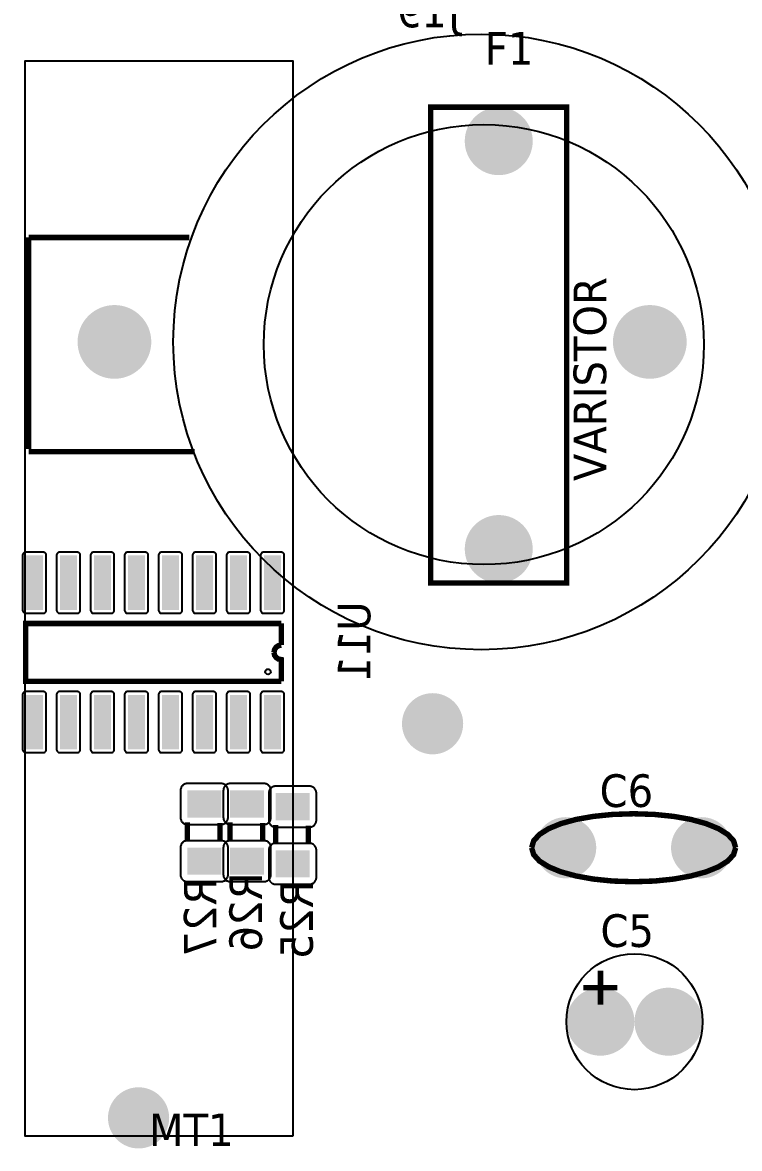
# Model space of a CAD drawing. Header units: millimetres. Extents: x 123.5 to 144.3, y 105.4 to 121.6.
# Drawn here: x 130.681 to 132.769, y 112.187 to 115.466 of the extents above; entities that cross this region are included whole.
import ezdxf

# ---------------------------------------------------------------- set-up
doc = ezdxf.new("R2010")
doc.units = ezdxf.units.MM
doc.layers.add('DESC', color=250, linetype='Continuous')
doc.styles.get("Standard").update_dxf_attribs({"font": 'tahoma.ttf'})

# ---------------------------------------------------------------- blocks, each defined once
blk = doc.blocks.new('RPAD')
blk.add_trace([(-0.5, -0.5), (-0.5, 0.5), (0.5, -0.5), (0.5, 0.5)])
blk = doc.blocks.new('EPAD')
at = {"const_width": 0.5}
blk.add_lwpolyline([(-0.25, 0, 1), (0.25, 0, 1)], format="xyb", close=True, dxfattribs=at)
blk = doc.blocks.new('CCRPBoard')
blk.add_lwpolyline([(131.481, 113.1379), (131.481, 114.719), (131.0865, 114.719), (131.0865, 113.1379), (131.481, 113.1379)])
at = {"const_width": 0.008}
for points in [[(131.6835, 113.9511), (131.8835, 113.9511), (131.8835, 114.6511), (131.6835, 114.6511), (131.6835, 113.9511)], [(131.6835, 113.9511), (131.8835, 113.9511), (131.8835, 114.6511), (131.6835, 114.6511), (131.6835, 113.9511)], [(131.6835, 113.9511), (131.8835, 113.9511), (131.8835, 114.6511), (131.6835, 114.6511), (131.6835, 113.9511)], [(131.3286, 114.4594), (131.0923, 114.4594)], [(131.0923, 114.1483), (131.0923, 114.4594)], [(131.3286, 114.4594), (131.0923, 114.4594)], [(131.0923, 114.1483), (131.0923, 114.4594)], [(131.3286, 114.4594), (131.0923, 114.4594)], [(131.0923, 114.1483), (131.0923, 114.4594)], [(131.0923, 114.1444), (131.3364, 114.1444)], [(131.0923, 114.1444), (131.3364, 114.1444)], [(131.0923, 114.1444), (131.3364, 114.1444)], [(131.0876, 113.8616), (131.0876, 113.8916), (131.1006, 113.8916)], [(131.0876, 113.8616), (131.0876, 113.8916), (131.1006, 113.8916)], [(131.0876, 113.8616), (131.0876, 113.8916), (131.1006, 113.8916)], [(131.4506, 113.8916), (131.1006, 113.8916)], [(131.4506, 113.8916), (131.1006, 113.8916)], [(131.4506, 113.8916), (131.1006, 113.8916)], [(131.4636, 113.8916), (131.4506, 113.8916)], [(131.4636, 113.8916), (131.4506, 113.8916)], [(131.4636, 113.8916), (131.4506, 113.8916)], [(131.4636, 113.8597), (131.4636, 113.8916)], [(131.4636, 113.8597), (131.4636, 113.8916)], [(131.4636, 113.8597), (131.4636, 113.8916)], [(131.0876, 113.8366), (131.0876, 113.8616)], [(131.0876, 113.8366), (131.0876, 113.8616)], [(131.0876, 113.8366), (131.0876, 113.8616)], [(131.4636, 113.8597), (131.4594, 113.8589), (131.4561, 113.8567), (131.4538, 113.8533), (131.453, 113.8491)], [(131.4636, 113.8597), (131.4594, 113.8589), (131.4561, 113.8567), (131.4538, 113.8533), (131.453, 113.8491)], [(131.4636, 113.8597), (131.4594, 113.8589), (131.4561, 113.8567), (131.4538, 113.8533), (131.453, 113.8491)], [(131.4636, 113.8066), (131.4636, 113.8385), (131.4594, 113.8393), (131.4561, 113.8416), (131.4538, 113.8449), (131.453, 113.8491)], [(131.4636, 113.8066), (131.4636, 113.8385), (131.4594, 113.8393), (131.4561, 113.8416), (131.4538, 113.8449), (131.453, 113.8491)], [(131.4636, 113.8066), (131.4636, 113.8385), (131.4594, 113.8393), (131.4561, 113.8416), (131.4538, 113.8449), (131.453, 113.8491)], [(131.1006, 113.8066), (131.0876, 113.8066), (131.0876, 113.8366)], [(131.1006, 113.8066), (131.0876, 113.8066), (131.0876, 113.8366)], [(131.1006, 113.8066), (131.0876, 113.8066), (131.0876, 113.8366)], [(131.4506, 113.8066), (131.1006, 113.8066)], [(131.4506, 113.8066), (131.1006, 113.8066)], [(131.4506, 113.8066), (131.1006, 113.8066)], [(131.4506, 113.8066), (131.4636, 113.8066)], [(131.4506, 113.8066), (131.4636, 113.8066)], [(131.4506, 113.8066), (131.4636, 113.8066)], [(131.8319, 113.5617), (131.8349, 113.5719), (131.8434, 113.5813), (131.857, 113.5898), (131.875, 113.5972), (131.8971, 113.6033), (131.9226, 113.6078), (131.9511, 113.6107), (131.9819, 113.6117)], [(131.8319, 113.5617), (131.8349, 113.5719), (131.8434, 113.5813), (131.857, 113.5898), (131.875, 113.5972), (131.8971, 113.6033), (131.9226, 113.6078), (131.9511, 113.6107), (131.9819, 113.6117)], [(131.8319, 113.5617), (131.8349, 113.5719), (131.8434, 113.5813), (131.857, 113.5898), (131.875, 113.5972), (131.8971, 113.6033), (131.9226, 113.6078), (131.9511, 113.6107), (131.9819, 113.6117)], [(132.1319, 113.5617), (132.1289, 113.5719), (132.1203, 113.5813), (132.1066, 113.5898), (132.0884, 113.5972), (132.0663, 113.6033), (132.0408, 113.6078), (132.0125, 113.6107), (131.9819, 113.6117)], [(132.1319, 113.5617), (132.1289, 113.5719), (132.1203, 113.5813), (132.1066, 113.5898), (132.0884, 113.5972), (132.0663, 113.6033), (132.0408, 113.6078), (132.0125, 113.6107), (131.9819, 113.6117)], [(132.1319, 113.5617), (132.1289, 113.5719), (132.1203, 113.5813), (132.1066, 113.5898), (132.0884, 113.5972), (132.0663, 113.6033), (132.0408, 113.6078), (132.0125, 113.6107), (131.9819, 113.6117)], [(131.3254, 113.571), (131.3254, 113.599)], [(131.3254, 113.571), (131.3254, 113.599)], [(131.3254, 113.571), (131.3254, 113.599)], [(131.3734, 113.571), (131.3734, 113.598)], [(131.3734, 113.571), (131.3734, 113.598)], [(131.3734, 113.571), (131.3734, 113.598)], [(131.3884, 113.571), (131.3884, 113.599)], [(131.3884, 113.571), (131.3884, 113.599)], [(131.3884, 113.571), (131.3884, 113.599)], [(131.4364, 113.571), (131.4364, 113.598)], [(131.4364, 113.571), (131.4364, 113.598)], [(131.4364, 113.571), (131.4364, 113.598)], [(131.4553, 113.5671), (131.4553, 113.5951)], [(131.4553, 113.5671), (131.4553, 113.5951)], [(131.4553, 113.5671), (131.4553, 113.5951)], [(131.5033, 113.5671), (131.5033, 113.5941)], [(131.5033, 113.5671), (131.5033, 113.5941)], [(131.5033, 113.5671), (131.5033, 113.5941)], [(131.8319, 113.5617), (131.8349, 113.5515), (131.8434, 113.5421), (131.857, 113.5336), (131.875, 113.5262), (131.8971, 113.5202), (131.9226, 113.5156), (131.9511, 113.5127), (131.9819, 113.5117)], [(131.8319, 113.5617), (131.8349, 113.5515), (131.8434, 113.5421), (131.857, 113.5336), (131.875, 113.5262), (131.8971, 113.5202), (131.9226, 113.5156), (131.9511, 113.5127), (131.9819, 113.5117)], [(131.8319, 113.5617), (131.8349, 113.5515), (131.8434, 113.5421), (131.857, 113.5336), (131.875, 113.5262), (131.8971, 113.5202), (131.9226, 113.5156), (131.9511, 113.5127), (131.9819, 113.5117)], [(132.1319, 113.5617), (132.1289, 113.5515), (132.1203, 113.5421), (132.1066, 113.5336), (132.0884, 113.5262), (132.0663, 113.5202), (132.0408, 113.5156), (132.0125, 113.5127), (131.9819, 113.5117)], [(132.1319, 113.5617), (132.1289, 113.5515), (132.1203, 113.5421), (132.1066, 113.5336), (132.0884, 113.5262), (132.0663, 113.5202), (132.0408, 113.5156), (132.0125, 113.5127), (131.9819, 113.5117)], [(132.1319, 113.5617), (132.1289, 113.5515), (132.1203, 113.5421), (132.1066, 113.5336), (132.0884, 113.5262), (132.0663, 113.5202), (132.0408, 113.5156), (132.0125, 113.5127), (131.9819, 113.5117)], [(131.9331, 113.3808), (131.9331, 113.3308)], [(131.9331, 113.3808), (131.9331, 113.3308)], [(131.9331, 113.3808), (131.9331, 113.3308)], [(131.9081, 113.3558), (131.9581, 113.3558)], [(131.9081, 113.3558), (131.9581, 113.3558)], [(131.9081, 113.3558), (131.9581, 113.3558)]]:
    blk.add_lwpolyline(points, dxfattribs=at)
for points in [[(131.1131, 113.9966), (131.0881, 113.9966), (131.0871, 113.9965), (131.0861, 113.9962), (131.0853, 113.9958), (131.0846, 113.9952), (131.0839, 113.9944), (131.0835, 113.9936), (131.0832, 113.9926), (131.0831, 113.9916), (131.0831, 113.9116), (131.0832, 113.9106), (131.0835, 113.9097), (131.0839, 113.9088), (131.0846, 113.9081), (131.0853, 113.9075), (131.0861, 113.907), (131.0871, 113.9067), (131.0881, 113.9066), (131.1131, 113.9066), (131.1141, 113.9067), (131.1151, 113.907), (131.1159, 113.9075), (131.1167, 113.9081), (131.1173, 113.9088), (131.1177, 113.9097), (131.118, 113.9106), (131.1181, 113.9116), (131.1181, 113.9916), (131.118, 113.9926), (131.1177, 113.9936), (131.1173, 113.9944), (131.1167, 113.9952), (131.1159, 113.9958), (131.1151, 113.9962), (131.1141, 113.9965), (131.1131, 113.9966)], [(131.1631, 113.9966), (131.1381, 113.9966), (131.1371, 113.9965), (131.1361, 113.9962), (131.1353, 113.9958), (131.1346, 113.9952), (131.1339, 113.9944), (131.1335, 113.9936), (131.1332, 113.9926), (131.1331, 113.9916), (131.1331, 113.9116), (131.1332, 113.9106), (131.1335, 113.9097), (131.1339, 113.9088), (131.1346, 113.9081), (131.1353, 113.9075), (131.1361, 113.907), (131.1371, 113.9067), (131.1381, 113.9066), (131.1631, 113.9066), (131.1641, 113.9067), (131.1651, 113.907), (131.1659, 113.9075), (131.1667, 113.9081), (131.1673, 113.9088), (131.1677, 113.9097), (131.168, 113.9106), (131.1681, 113.9116), (131.1681, 113.9916), (131.168, 113.9926), (131.1677, 113.9936), (131.1673, 113.9944), (131.1667, 113.9952), (131.1659, 113.9958), (131.1651, 113.9962), (131.1641, 113.9965), (131.1631, 113.9966)], [(131.2131, 113.9966), (131.1881, 113.9966), (131.1871, 113.9965), (131.1861, 113.9962), (131.1853, 113.9958), (131.1846, 113.9952), (131.1839, 113.9944), (131.1835, 113.9936), (131.1832, 113.9926), (131.1831, 113.9916), (131.1831, 113.9116), (131.1832, 113.9106), (131.1835, 113.9097), (131.1839, 113.9088), (131.1846, 113.9081), (131.1853, 113.9075), (131.1861, 113.907), (131.1871, 113.9067), (131.1881, 113.9066), (131.2131, 113.9066), (131.2141, 113.9067), (131.2151, 113.907), (131.2159, 113.9075), (131.2167, 113.9081), (131.2173, 113.9088), (131.2177, 113.9097), (131.218, 113.9106), (131.2181, 113.9116), (131.2181, 113.9916), (131.218, 113.9926), (131.2177, 113.9936), (131.2173, 113.9944), (131.2167, 113.9952), (131.2159, 113.9958), (131.2151, 113.9962), (131.2141, 113.9965), (131.2131, 113.9966)], [(131.2631, 113.9966), (131.2381, 113.9966), (131.2371, 113.9965), (131.2361, 113.9962), (131.2353, 113.9958), (131.2346, 113.9952), (131.2339, 113.9944), (131.2335, 113.9936), (131.2332, 113.9926), (131.2331, 113.9916), (131.2331, 113.9116), (131.2332, 113.9106), (131.2335, 113.9097), (131.2339, 113.9088), (131.2346, 113.9081), (131.2353, 113.9075), (131.2361, 113.907), (131.2371, 113.9067), (131.2381, 113.9066), (131.2631, 113.9066), (131.2641, 113.9067), (131.2651, 113.907), (131.2659, 113.9075), (131.2667, 113.9081), (131.2673, 113.9088), (131.2677, 113.9097), (131.268, 113.9106), (131.2681, 113.9116), (131.2681, 113.9916), (131.268, 113.9926), (131.2677, 113.9936), (131.2673, 113.9944), (131.2667, 113.9952), (131.2659, 113.9958), (131.2651, 113.9962), (131.2641, 113.9965), (131.2631, 113.9966)], [(131.3131, 113.9966), (131.2881, 113.9966), (131.2871, 113.9965), (131.2861, 113.9962), (131.2853, 113.9958), (131.2846, 113.9952), (131.2839, 113.9944), (131.2835, 113.9936), (131.2832, 113.9926), (131.2831, 113.9916), (131.2831, 113.9116), (131.2832, 113.9106), (131.2835, 113.9097), (131.2839, 113.9088), (131.2846, 113.9081), (131.2853, 113.9075), (131.2861, 113.907), (131.2871, 113.9067), (131.2881, 113.9066), (131.3131, 113.9066), (131.3141, 113.9067), (131.3151, 113.907), (131.3159, 113.9075), (131.3167, 113.9081), (131.3173, 113.9088), (131.3177, 113.9097), (131.318, 113.9106), (131.3181, 113.9116), (131.3181, 113.9916), (131.318, 113.9926), (131.3177, 113.9936), (131.3173, 113.9944), (131.3167, 113.9952), (131.3159, 113.9958), (131.3151, 113.9962), (131.3141, 113.9965), (131.3131, 113.9966)], [(131.3631, 113.9966), (131.3381, 113.9966), (131.3371, 113.9965), (131.3361, 113.9962), (131.3353, 113.9958), (131.3346, 113.9952), (131.3339, 113.9944), (131.3335, 113.9936), (131.3332, 113.9926), (131.3331, 113.9916), (131.3331, 113.9116), (131.3332, 113.9106), (131.3335, 113.9097), (131.3339, 113.9088), (131.3346, 113.9081), (131.3353, 113.9075), (131.3361, 113.907), (131.3371, 113.9067), (131.3381, 113.9066), (131.3631, 113.9066), (131.3641, 113.9067), (131.3651, 113.907), (131.3659, 113.9075), (131.3667, 113.9081), (131.3673, 113.9088), (131.3677, 113.9097), (131.368, 113.9106), (131.3681, 113.9116), (131.3681, 113.9916), (131.368, 113.9926), (131.3677, 113.9936), (131.3673, 113.9944), (131.3667, 113.9952), (131.3659, 113.9958), (131.3651, 113.9962), (131.3641, 113.9965), (131.3631, 113.9966)], [(131.4131, 113.9966), (131.3881, 113.9966), (131.3871, 113.9965), (131.3861, 113.9962), (131.3853, 113.9958), (131.3846, 113.9952), (131.3839, 113.9944), (131.3835, 113.9936), (131.3832, 113.9926), (131.3831, 113.9916), (131.3831, 113.9116), (131.3832, 113.9106), (131.3835, 113.9097), (131.3839, 113.9088), (131.3846, 113.9081), (131.3853, 113.9075), (131.3861, 113.907), (131.3871, 113.9067), (131.3881, 113.9066), (131.4131, 113.9066), (131.4141, 113.9067), (131.4151, 113.907), (131.4159, 113.9075), (131.4167, 113.9081), (131.4173, 113.9088), (131.4177, 113.9097), (131.418, 113.9106), (131.4181, 113.9116), (131.4181, 113.9916), (131.418, 113.9926), (131.4177, 113.9936), (131.4173, 113.9944), (131.4167, 113.9952), (131.4159, 113.9958), (131.4151, 113.9962), (131.4141, 113.9965), (131.4131, 113.9966)], [(131.4631, 113.9966), (131.4381, 113.9966), (131.4371, 113.9965), (131.4361, 113.9962), (131.4353, 113.9958), (131.4346, 113.9952), (131.4339, 113.9944), (131.4335, 113.9936), (131.4332, 113.9926), (131.4331, 113.9916), (131.4331, 113.9116), (131.4332, 113.9106), (131.4335, 113.9097), (131.4339, 113.9088), (131.4346, 113.9081), (131.4353, 113.9075), (131.4361, 113.907), (131.4371, 113.9067), (131.4381, 113.9066), (131.4631, 113.9066), (131.4641, 113.9067), (131.4651, 113.907), (131.4659, 113.9075), (131.4667, 113.9081), (131.4673, 113.9088), (131.4677, 113.9097), (131.468, 113.9106), (131.4681, 113.9116), (131.4681, 113.9916), (131.468, 113.9926), (131.4677, 113.9936), (131.4673, 113.9944), (131.4667, 113.9952), (131.4659, 113.9958), (131.4651, 113.9962), (131.4641, 113.9965), (131.4631, 113.9966)], [(131.0881, 113.7016), (131.1131, 113.7016), (131.1141, 113.7017), (131.1151, 113.702), (131.1159, 113.7025), (131.1167, 113.7031), (131.1173, 113.7038), (131.1177, 113.7047), (131.118, 113.7056), (131.1181, 113.7066), (131.1181, 113.7866), (131.118, 113.7876), (131.1177, 113.7886), (131.1173, 113.7894), (131.1167, 113.7902), (131.1159, 113.7908), (131.1151, 113.7912), (131.1141, 113.7915), (131.1131, 113.7916), (131.0881, 113.7916), (131.0871, 113.7915), (131.0861, 113.7912), (131.0853, 113.7908), (131.0846, 113.7902), (131.0839, 113.7894), (131.0835, 113.7886), (131.0832, 113.7876), (131.0831, 113.7866), (131.0831, 113.7066), (131.0832, 113.7056), (131.0835, 113.7047), (131.0839, 113.7038), (131.0846, 113.7031), (131.0853, 113.7025), (131.0861, 113.702), (131.0871, 113.7017), (131.0881, 113.7016)], [(131.1381, 113.7016), (131.1631, 113.7016), (131.1641, 113.7017), (131.1651, 113.702), (131.1659, 113.7025), (131.1667, 113.7031), (131.1673, 113.7038), (131.1677, 113.7047), (131.168, 113.7056), (131.1681, 113.7066), (131.1681, 113.7866), (131.168, 113.7876), (131.1677, 113.7886), (131.1673, 113.7894), (131.1667, 113.7902), (131.1659, 113.7908), (131.1651, 113.7912), (131.1641, 113.7915), (131.1631, 113.7916), (131.1381, 113.7916), (131.1371, 113.7915), (131.1361, 113.7912), (131.1353, 113.7908), (131.1346, 113.7902), (131.1339, 113.7894), (131.1335, 113.7886), (131.1332, 113.7876), (131.1331, 113.7866), (131.1331, 113.7066), (131.1332, 113.7056), (131.1335, 113.7047), (131.1339, 113.7038), (131.1346, 113.7031), (131.1353, 113.7025), (131.1361, 113.702), (131.1371, 113.7017), (131.1381, 113.7016)], [(131.1881, 113.7016), (131.2131, 113.7016), (131.2141, 113.7017), (131.2151, 113.702), (131.2159, 113.7025), (131.2167, 113.7031), (131.2173, 113.7038), (131.2177, 113.7047), (131.218, 113.7056), (131.2181, 113.7066), (131.2181, 113.7866), (131.218, 113.7876), (131.2177, 113.7886), (131.2173, 113.7894), (131.2167, 113.7902), (131.2159, 113.7908), (131.2151, 113.7912), (131.2141, 113.7915), (131.2131, 113.7916), (131.1881, 113.7916), (131.1871, 113.7915), (131.1861, 113.7912), (131.1853, 113.7908), (131.1846, 113.7902), (131.1839, 113.7894), (131.1835, 113.7886), (131.1832, 113.7876), (131.1831, 113.7866), (131.1831, 113.7066), (131.1832, 113.7056), (131.1835, 113.7047), (131.1839, 113.7038), (131.1846, 113.7031), (131.1853, 113.7025), (131.1861, 113.702), (131.1871, 113.7017), (131.1881, 113.7016)], [(131.2381, 113.7016), (131.2631, 113.7016), (131.2641, 113.7017), (131.2651, 113.702), (131.2659, 113.7025), (131.2667, 113.7031), (131.2673, 113.7038), (131.2677, 113.7047), (131.268, 113.7056), (131.2681, 113.7066), (131.2681, 113.7866), (131.268, 113.7876), (131.2677, 113.7886), (131.2673, 113.7894), (131.2667, 113.7902), (131.2659, 113.7908), (131.2651, 113.7912), (131.2641, 113.7915), (131.2631, 113.7916), (131.2381, 113.7916), (131.2371, 113.7915), (131.2361, 113.7912), (131.2353, 113.7908), (131.2346, 113.7902), (131.2339, 113.7894), (131.2335, 113.7886), (131.2332, 113.7876), (131.2331, 113.7866), (131.2331, 113.7066), (131.2332, 113.7056), (131.2335, 113.7047), (131.2339, 113.7038), (131.2346, 113.7031), (131.2353, 113.7025), (131.2361, 113.702), (131.2371, 113.7017), (131.2381, 113.7016)], [(131.2881, 113.7016), (131.3131, 113.7016), (131.3141, 113.7017), (131.3151, 113.702), (131.3159, 113.7025), (131.3167, 113.7031), (131.3173, 113.7038), (131.3177, 113.7047), (131.318, 113.7056), (131.3181, 113.7066), (131.3181, 113.7866), (131.318, 113.7876), (131.3177, 113.7886), (131.3173, 113.7894), (131.3167, 113.7902), (131.3159, 113.7908), (131.3151, 113.7912), (131.3141, 113.7915), (131.3131, 113.7916), (131.2881, 113.7916), (131.2871, 113.7915), (131.2861, 113.7912), (131.2853, 113.7908), (131.2846, 113.7902), (131.2839, 113.7894), (131.2835, 113.7886), (131.2832, 113.7876), (131.2831, 113.7866), (131.2831, 113.7066), (131.2832, 113.7056), (131.2835, 113.7047), (131.2839, 113.7038), (131.2846, 113.7031), (131.2853, 113.7025), (131.2861, 113.702), (131.2871, 113.7017), (131.2881, 113.7016)], [(131.3381, 113.7016), (131.3631, 113.7016), (131.3641, 113.7017), (131.3651, 113.702), (131.3659, 113.7025), (131.3667, 113.7031), (131.3673, 113.7038), (131.3677, 113.7047), (131.368, 113.7056), (131.3681, 113.7066), (131.3681, 113.7866), (131.368, 113.7876), (131.3677, 113.7886), (131.3673, 113.7894), (131.3667, 113.7902), (131.3659, 113.7908), (131.3651, 113.7912), (131.3641, 113.7915), (131.3631, 113.7916), (131.3381, 113.7916), (131.3371, 113.7915), (131.3361, 113.7912), (131.3353, 113.7908), (131.3346, 113.7902), (131.3339, 113.7894), (131.3335, 113.7886), (131.3332, 113.7876), (131.3331, 113.7866), (131.3331, 113.7066), (131.3332, 113.7056), (131.3335, 113.7047), (131.3339, 113.7038), (131.3346, 113.7031), (131.3353, 113.7025), (131.3361, 113.702), (131.3371, 113.7017), (131.3381, 113.7016)], [(131.3881, 113.7016), (131.4131, 113.7016), (131.4141, 113.7017), (131.4151, 113.702), (131.4159, 113.7025), (131.4167, 113.7031), (131.4173, 113.7038), (131.4177, 113.7047), (131.418, 113.7056), (131.4181, 113.7066), (131.4181, 113.7866), (131.418, 113.7876), (131.4177, 113.7886), (131.4173, 113.7894), (131.4167, 113.7902), (131.4159, 113.7908), (131.4151, 113.7912), (131.4141, 113.7915), (131.4131, 113.7916), (131.3881, 113.7916), (131.3871, 113.7915), (131.3861, 113.7912), (131.3853, 113.7908), (131.3846, 113.7902), (131.3839, 113.7894), (131.3835, 113.7886), (131.3832, 113.7876), (131.3831, 113.7866), (131.3831, 113.7066), (131.3832, 113.7056), (131.3835, 113.7047), (131.3839, 113.7038), (131.3846, 113.7031), (131.3853, 113.7025), (131.3861, 113.702), (131.3871, 113.7017), (131.3881, 113.7016)], [(131.4381, 113.7016), (131.4631, 113.7016), (131.4641, 113.7017), (131.4651, 113.702), (131.4659, 113.7025), (131.4667, 113.7031), (131.4673, 113.7038), (131.4677, 113.7047), (131.468, 113.7056), (131.4681, 113.7066), (131.4681, 113.7866), (131.468, 113.7876), (131.4677, 113.7886), (131.4673, 113.7894), (131.4667, 113.7902), (131.4659, 113.7908), (131.4651, 113.7912), (131.4641, 113.7915), (131.4631, 113.7916), (131.4381, 113.7916), (131.4371, 113.7915), (131.4361, 113.7912), (131.4353, 113.7908), (131.4346, 113.7902), (131.4339, 113.7894), (131.4335, 113.7886), (131.4332, 113.7876), (131.4331, 113.7866), (131.4331, 113.7066), (131.4332, 113.7056), (131.4335, 113.7047), (131.4339, 113.7038), (131.4346, 113.7031), (131.4353, 113.7025), (131.4361, 113.702), (131.4371, 113.7017), (131.4381, 113.7016)], [(131.3854, 113.606), (131.3854, 113.646), (131.3854, 113.6471), (131.3852, 113.6481), (131.385, 113.649), (131.3846, 113.65), (131.3842, 113.6508), (131.3837, 113.6517), (131.3832, 113.6524), (131.3825, 113.6531), (131.3818, 113.6538), (131.381, 113.6544), (131.3802, 113.6549), (131.3793, 113.6553), (131.3784, 113.6556), (131.3775, 113.6558), (131.3764, 113.656), (131.3754, 113.656), (131.3254, 113.656), (131.3244, 113.656), (131.3234, 113.6558), (131.3224, 113.6556), (131.3215, 113.6553), (131.3206, 113.6549), (131.3198, 113.6544), (131.319, 113.6538), (131.3183, 113.6531), (131.3177, 113.6524), (131.3171, 113.6517), (131.3166, 113.6508), (131.3162, 113.65), (131.3158, 113.649), (131.3156, 113.6481), (131.3155, 113.6471), (131.3154, 113.646), (131.3154, 113.606), (131.3155, 113.605), (131.3156, 113.604), (131.3158, 113.603), (131.3162, 113.6021), (131.3166, 113.6012), (131.3171, 113.6004), (131.3177, 113.5996), (131.3183, 113.5989), (131.319, 113.5983), (131.3198, 113.5977), (131.3206, 113.5972), (131.3215, 113.5968), (131.3224, 113.5965), (131.3234, 113.5962), (131.3244, 113.5961), (131.3254, 113.596), (131.3754, 113.596), (131.3764, 113.5961), (131.3775, 113.5962), (131.3784, 113.5965), (131.3793, 113.5968), (131.3802, 113.5972), (131.381, 113.5977), (131.3818, 113.5983), (131.3825, 113.5989), (131.3832, 113.5996), (131.3837, 113.6004), (131.3842, 113.6012), (131.3846, 113.6021), (131.385, 113.603), (131.3852, 113.604), (131.3854, 113.605), (131.3854, 113.606)], [(131.4484, 113.606), (131.4484, 113.646), (131.4483, 113.6471), (131.4482, 113.6481), (131.448, 113.649), (131.4476, 113.65), (131.4472, 113.6508), (131.4467, 113.6517), (131.4461, 113.6524), (131.4455, 113.6531), (131.4448, 113.6538), (131.444, 113.6544), (131.4432, 113.6549), (131.4423, 113.6553), (131.4414, 113.6556), (131.4404, 113.6558), (131.4394, 113.656), (131.4384, 113.656), (131.3884, 113.656), (131.3874, 113.656), (131.3864, 113.6558), (131.3854, 113.6556), (131.3845, 113.6553), (131.3836, 113.6549), (131.3828, 113.6544), (131.382, 113.6538), (131.3813, 113.6531), (131.3807, 113.6524), (131.3801, 113.6517), (131.3796, 113.6508), (131.3792, 113.65), (131.3788, 113.649), (131.3786, 113.6481), (131.3785, 113.6471), (131.3784, 113.646), (131.3784, 113.606), (131.3785, 113.605), (131.3786, 113.604), (131.3788, 113.603), (131.3792, 113.6021), (131.3796, 113.6012), (131.3801, 113.6004), (131.3807, 113.5996), (131.3813, 113.5989), (131.382, 113.5983), (131.3828, 113.5977), (131.3836, 113.5972), (131.3845, 113.5968), (131.3854, 113.5965), (131.3864, 113.5962), (131.3874, 113.5961), (131.3884, 113.596), (131.4384, 113.596), (131.4394, 113.5961), (131.4404, 113.5962), (131.4414, 113.5965), (131.4423, 113.5968), (131.4432, 113.5972), (131.444, 113.5977), (131.4448, 113.5983), (131.4455, 113.5989), (131.4461, 113.5996), (131.4467, 113.6004), (131.4472, 113.6012), (131.4476, 113.6021), (131.448, 113.603), (131.4482, 113.604), (131.4483, 113.605), (131.4484, 113.606)], [(131.5153, 113.6021), (131.5153, 113.6421), (131.5153, 113.6431), (131.5151, 113.6441), (131.5149, 113.6451), (131.5146, 113.646), (131.5141, 113.6469), (131.5136, 113.6477), (131.5131, 113.6485), (131.5124, 113.6492), (131.5117, 113.6499), (131.511, 113.6504), (131.5101, 113.6509), (131.5093, 113.6513), (131.5083, 113.6517), (131.5074, 113.6519), (131.5064, 113.6521), (131.5053, 113.6521), (131.4553, 113.6521), (131.4543, 113.6521), (131.4533, 113.6519), (131.4523, 113.6517), (131.4514, 113.6513), (131.4505, 113.6509), (131.4497, 113.6504), (131.4489, 113.6499), (131.4482, 113.6492), (131.4476, 113.6485), (131.447, 113.6477), (131.4465, 113.6469), (131.4461, 113.646), (131.4458, 113.6451), (131.4455, 113.6441), (131.4454, 113.6431), (131.4453, 113.6421), (131.4453, 113.6021), (131.4454, 113.6011), (131.4455, 113.6001), (131.4458, 113.5991), (131.4461, 113.5982), (131.4465, 113.5973), (131.447, 113.5965), (131.4476, 113.5957), (131.4482, 113.595), (131.4489, 113.5944), (131.4497, 113.5938), (131.4505, 113.5933), (131.4514, 113.5929), (131.4523, 113.5925), (131.4533, 113.5923), (131.4543, 113.5922), (131.4553, 113.5921), (131.5053, 113.5921), (131.5064, 113.5922), (131.5074, 113.5923), (131.5083, 113.5925), (131.5093, 113.5929), (131.5101, 113.5933), (131.511, 113.5938), (131.5117, 113.5944), (131.5124, 113.595), (131.5131, 113.5957), (131.5136, 113.5965), (131.5141, 113.5973), (131.5146, 113.5982), (131.5149, 113.5991), (131.5151, 113.6001), (131.5153, 113.6011), (131.5153, 113.6021)], [(131.3854, 113.522), (131.3854, 113.562), (131.3854, 113.5631), (131.3852, 113.5641), (131.385, 113.565), (131.3846, 113.566), (131.3842, 113.5668), (131.3837, 113.5677), (131.3832, 113.5684), (131.3825, 113.5691), (131.3818, 113.5698), (131.381, 113.5704), (131.3802, 113.5709), (131.3793, 113.5713), (131.3784, 113.5716), (131.3775, 113.5718), (131.3764, 113.572), (131.3754, 113.572), (131.3254, 113.572), (131.3244, 113.572), (131.3234, 113.5718), (131.3224, 113.5716), (131.3215, 113.5713), (131.3206, 113.5709), (131.3198, 113.5704), (131.319, 113.5698), (131.3183, 113.5691), (131.3177, 113.5684), (131.3171, 113.5677), (131.3166, 113.5668), (131.3162, 113.566), (131.3158, 113.565), (131.3156, 113.5641), (131.3155, 113.5631), (131.3154, 113.562), (131.3154, 113.522), (131.3155, 113.521), (131.3156, 113.52), (131.3158, 113.519), (131.3162, 113.5181), (131.3166, 113.5172), (131.3171, 113.5164), (131.3177, 113.5156), (131.3183, 113.5149), (131.319, 113.5143), (131.3198, 113.5137), (131.3206, 113.5132), (131.3215, 113.5128), (131.3224, 113.5125), (131.3234, 113.5122), (131.3244, 113.5121), (131.3254, 113.512), (131.3754, 113.512), (131.3764, 113.5121), (131.3775, 113.5122), (131.3784, 113.5125), (131.3793, 113.5128), (131.3802, 113.5132), (131.381, 113.5137), (131.3818, 113.5143), (131.3825, 113.5149), (131.3832, 113.5156), (131.3837, 113.5164), (131.3842, 113.5172), (131.3846, 113.5181), (131.385, 113.519), (131.3852, 113.52), (131.3854, 113.521), (131.3854, 113.522)], [(131.4484, 113.522), (131.4484, 113.562), (131.4483, 113.5631), (131.4482, 113.5641), (131.448, 113.565), (131.4476, 113.566), (131.4472, 113.5668), (131.4467, 113.5677), (131.4461, 113.5684), (131.4455, 113.5691), (131.4448, 113.5698), (131.444, 113.5704), (131.4432, 113.5709), (131.4423, 113.5713), (131.4414, 113.5716), (131.4404, 113.5718), (131.4394, 113.572), (131.4384, 113.572), (131.3884, 113.572), (131.3874, 113.572), (131.3864, 113.5718), (131.3854, 113.5716), (131.3845, 113.5713), (131.3836, 113.5709), (131.3828, 113.5704), (131.382, 113.5698), (131.3813, 113.5691), (131.3807, 113.5684), (131.3801, 113.5677), (131.3796, 113.5668), (131.3792, 113.566), (131.3788, 113.565), (131.3786, 113.5641), (131.3785, 113.5631), (131.3784, 113.562), (131.3784, 113.522), (131.3785, 113.521), (131.3786, 113.52), (131.3788, 113.519), (131.3792, 113.5181), (131.3796, 113.5172), (131.3801, 113.5164), (131.3807, 113.5156), (131.3813, 113.5149), (131.382, 113.5143), (131.3828, 113.5137), (131.3836, 113.5132), (131.3845, 113.5128), (131.3854, 113.5125), (131.3864, 113.5122), (131.3874, 113.5121), (131.3884, 113.512), (131.4384, 113.512), (131.4394, 113.5121), (131.4404, 113.5122), (131.4414, 113.5125), (131.4423, 113.5128), (131.4432, 113.5132), (131.444, 113.5137), (131.4448, 113.5143), (131.4455, 113.5149), (131.4461, 113.5156), (131.4467, 113.5164), (131.4472, 113.5172), (131.4476, 113.5181), (131.448, 113.519), (131.4482, 113.52), (131.4483, 113.521), (131.4484, 113.522)], [(131.5153, 113.5181), (131.5153, 113.5581), (131.5153, 113.5591), (131.5151, 113.5601), (131.5149, 113.5611), (131.5146, 113.562), (131.5141, 113.5629), (131.5136, 113.5637), (131.5131, 113.5645), (131.5124, 113.5652), (131.5117, 113.5659), (131.511, 113.5664), (131.5101, 113.5669), (131.5093, 113.5673), (131.5083, 113.5677), (131.5074, 113.5679), (131.5064, 113.5681), (131.5053, 113.5681), (131.4553, 113.5681), (131.4543, 113.5681), (131.4533, 113.5679), (131.4523, 113.5677), (131.4514, 113.5673), (131.4505, 113.5669), (131.4497, 113.5664), (131.4489, 113.5659), (131.4482, 113.5652), (131.4476, 113.5645), (131.447, 113.5637), (131.4465, 113.5629), (131.4461, 113.562), (131.4458, 113.5611), (131.4455, 113.5601), (131.4454, 113.5591), (131.4453, 113.5581), (131.4453, 113.5181), (131.4454, 113.5171), (131.4455, 113.5161), (131.4458, 113.5151), (131.4461, 113.5142), (131.4465, 113.5133), (131.447, 113.5125), (131.4476, 113.5117), (131.4482, 113.511), (131.4489, 113.5104), (131.4497, 113.5098), (131.4505, 113.5093), (131.4514, 113.5089), (131.4523, 113.5085), (131.4533, 113.5083), (131.4543, 113.5082), (131.4553, 113.5081), (131.5053, 113.5081), (131.5064, 113.5082), (131.5074, 113.5083), (131.5083, 113.5085), (131.5093, 113.5089), (131.5101, 113.5093), (131.511, 113.5098), (131.5117, 113.5104), (131.5124, 113.511), (131.5131, 113.5117), (131.5136, 113.5125), (131.5141, 113.5133), (131.5146, 113.5142), (131.5149, 113.5151), (131.5151, 113.5161), (131.5153, 113.5171), (131.5153, 113.5181)]]:
    blk.add_lwpolyline(points, close=True)
for centre, radius in [((131.7577, 114.3058), 0.4528), ((131.7577, 114.3058), 0.4528), ((131.7577, 114.3058), 0.4528), ((131.7616, 114.3019), 0.3236), ((131.7616, 114.3019), 0.3236), ((131.7616, 114.3019), 0.3236), ((131.4442, 113.8206), 0.004), ((131.4442, 113.8206), 0.004), ((131.4442, 113.8206), 0.004), ((131.9831, 113.3058), 0.1), ((131.9831, 113.3058), 0.1), ((131.9831, 113.3058), 0.1)]:
    blk.add_circle(centre, radius)
for name, p, xscale, yscale in [('EPAD', (131.7835, 114.6011), 0.1, 0.1), ('EPAD', (131.2183, 114.3058), 0.108425, 0.108425), ('EPAD', (132.0057, 114.3058), 0.108425, 0.108425), ('EPAD', (131.7835, 114.0011), 0.1, 0.1), ('RPAD', (131.1006, 113.9516), 0.025, 0.08), ('RPAD', (131.1506, 113.9516), 0.025, 0.08), ('RPAD', (131.2006, 113.9516), 0.025, 0.08), ('RPAD', (131.2506, 113.9516), 0.025, 0.08), ('RPAD', (131.3006, 113.9516), 0.025, 0.08), ('RPAD', (131.3506, 113.9516), 0.025, 0.08), ('RPAD', (131.4006, 113.9516), 0.025, 0.08), ('RPAD', (131.4506, 113.9516), 0.025, 0.08), ('EPAD', (131.6862, 113.7441), 0.09, 0.09), ('EPAD', (131.8819, 113.5617), 0.09, 0.09), ('EPAD', (132.0819, 113.5617), 0.09, 0.09), ('EPAD', (131.9331, 113.3058), 0.1, 0.1), ('EPAD', (132.0331, 113.3058), 0.1, 0.1), ('EPAD', (131.2538, 113.1643), 0.09, 0.09)]:
    blk.add_blockref(name, p, dxfattribs=dict(xscale=xscale, yscale=yscale))
for p, xscale, yscale, rotation in [((131.1006, 113.7466), 0.025, 0.08, 180), ((131.1506, 113.7466), 0.025, 0.08, 180), ((131.2006, 113.7466), 0.025, 0.08, 180), ((131.2506, 113.7466), 0.025, 0.08, 180), ((131.3006, 113.7466), 0.025, 0.08, 180), ((131.3506, 113.7466), 0.025, 0.08, 180), ((131.4006, 113.7466), 0.025, 0.08, 180), ((131.4506, 113.7466), 0.025, 0.08, 180), ((131.3504, 113.626), 0.04, 0.05, 270), ((131.4134, 113.626), 0.04, 0.05, 270), ((131.4803, 113.6221), 0.04, 0.05, 270), ((131.3504, 113.542), 0.04, 0.05, 270), ((131.4134, 113.542), 0.04, 0.05, 270), ((131.4803, 113.5381), 0.04, 0.05, 270)]:
    blk.add_blockref('RPAD', p, dxfattribs=dict(xscale=xscale, yscale=yscale, rotation=rotation))
at = {"text_generation_flag": 2, "width": 1.041667}
blk.add_text('J19', height=0.048, dxfattribs=at).set_placement((131.7264, 114.7686))
blk.add_text('J19', height=0.048, dxfattribs=at).set_placement((131.7264, 114.7686))
blk.add_text('J19', height=0.048, dxfattribs=at).set_placement((131.7264, 114.7686))
at = {"width": 1.041667}
for s, p in [('F1', (131.763, 114.7135)), ('F1', (131.763, 114.7135)), ('F1', (131.763, 114.7135)), ('C6', (131.9319, 113.6217)), ('C6', (131.9319, 113.6217)), ('C6', (131.9319, 113.6217)), ('C5', (131.9331, 113.4158)), ('C5', (131.9331, 113.4158)), ('C5', (131.9331, 113.4158)), ('MT1', (131.2691, 113.1227)), ('MT1', (131.2691, 113.1227)), ('MT1', (131.2691, 113.1227))]:
    blk.add_text(s, height=0.048, dxfattribs=at).set_placement(p)
blk.add_text('VARISTOR', height=0.048, rotation=90, dxfattribs=at).set_placement((131.9415, 114.1011))
blk.add_text('VARISTOR', height=0.048, rotation=90, dxfattribs=at).set_placement((131.9415, 114.1011))
blk.add_text('VARISTOR', height=0.048, rotation=90, dxfattribs=at).set_placement((131.9415, 114.1011))
at = {"text_generation_flag": 2, "width": 1.041667}
for s, p in [('U11', (131.5946, 113.9241)), ('U11', (131.5946, 113.9241)), ('U11', (131.5946, 113.9241)), ('R27', (131.3684, 113.5173)), ('R27', (131.3684, 113.5173)), ('R27', (131.3684, 113.5173)), ('R26', (131.4353, 113.5252)), ('R26', (131.4353, 113.5252)), ('R26', (131.4353, 113.5252)), ('R25', (131.5101, 113.5134)), ('R25', (131.5101, 113.5134)), ('R25', (131.5101, 113.5134))]:
    blk.add_text(s, height=0.048, rotation=90, dxfattribs=at).set_placement(p)

msp = doc.modelspace()

# ---------------------------------------------------------------- block references
at = {"layer": 'DESC', "xscale": 1.98, "yscale": 1.98, "zscale": 1.98}
msp.add_blockref('CCRPBoard', (-128.8632, -111.7893), dxfattribs=at)

doc.saveas('drawing.dxf')
